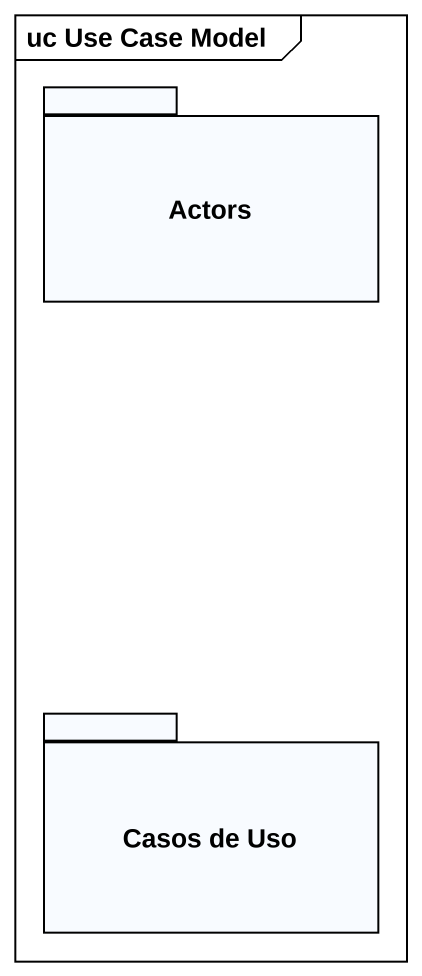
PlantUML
@startuml
mainframe uc Use Case Model
package Actors {
}
package "Casos de Uso" as Casos_de_Uso {
}
@enduml
